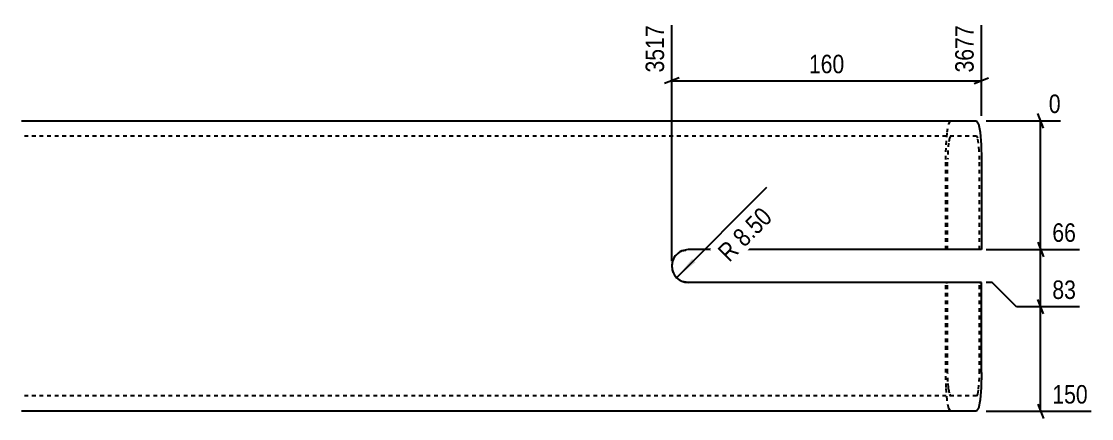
# Model space of a CAD drawing. Header units: millimetres. Extents: x 8 to 13349, y 5 to 267.
# Drawn here: x 12797 to 13349, y 8 to 213 of the extents above; entities that cross this region are included whole.
import ezdxf

# ---------------------------------------------------------------- set-up
doc = ezdxf.new("R2010")
doc.units = ezdxf.units.MM
doc.linetypes.add('DXK_LINE_DOT2', pattern=[3.9198, 1.9599, -1.9599])
doc.layers.add('MÅLSÆTNING', color=7, linetype='Continuous')
doc.layers.add('STÅL', color=7, linetype='Continuous')
doc.styles.add('Arial Narrow', font='ARIALN.TTF', dxfattribs={"height": 0.2})

msp = doc.modelspace()

# ---------------------------------------------------------------- hatches: boundary and pattern name
at = {"layer": 'MÅLSÆTNING', "linetype": 'Continuous'}
msp.add_hatch(color=7, dxfattribs=at).paths.add_polyline_path([(13144.81, 88.19), (13135.09, 80.24), (13143.04, 89.96)])

# ---------------------------------------------------------------- linework, layer by layer
at = {"layer": 'MÅLSÆTNING', "color": 7, "linetype": 'Continuous'}
for p, q in [((13132.6, 88.75), (13132.6, 210.53)), ((13292.52, 163.75), (13292.52, 210.53)), ((13136.35, 183.41), (13128.85, 180.41)), ((13288.77, 180.41), (13296.27, 183.41)), ((13132.6, 181.91), (13292.52, 181.91)), ((13295.02, 161.25), (13333.44, 161.25)), ((13324.6, 157.5), (13321.6, 165)), ((13323.1, 94.75), (13323.1, 161.25)), ((13135.09, 80.24), (13181.74, 126.9)), ((13295.02, 94.75), (13343.18, 94.75)), ((13295.02, 94.75), (13343.18, 94.75)), ((13321.6, 98.5), (13324.6, 91)), ((13321.6, 98.5), (13324.6, 91)), ((13323.1, 65.25), (13323.1, 94.75)), ((13298.1, 77.75), (13295.02, 77.75)), ((13298.1, 77.75), (13295.02, 77.75)), ((13310.6, 65.25), (13298.1, 77.75)), ((13310.6, 65.25), (13298.1, 77.75)), ((13324.6, 61.5), (13321.6, 69)), ((13343.18, 65.25), (13310.6, 65.25)), ((13323.1, 11.25), (13323.1, 65.25)), ((13295.02, 11.25), (13349.27, 11.25)), ((13321.6, 15), (13324.6, 7.5))]:
    msp.add_line(p, q, dxfattribs=at)
msp.add_arc((13141.1, 86.25), 8.5, 180, 270, dxfattribs=at)
at = {"layer": 'STÅL', "color": 2, "linetype": 'Continuous'}
for p, q in [((12796.6, 161.25), (13290.06, 161.25)), ((13290.06, 161.25), (13291, 159.73)), ((13291, 159.73), (13291.8, 155.39)), ((13291.8, 155.39), (13292.33, 148.9)), ((13292.33, 148.9), (13292.52, 141.25)), ((13292.52, 141.25), (13292.52, 94.75)), ((13141.1, 94.75), (13137.84, 94.1)), ((13292.52, 94.75), (13141.1, 94.75)), ((13137.84, 78.4), (13141.1, 77.75)), ((13292.52, 77.75), (13141.1, 77.75)), ((13292.52, 31.25), (13292.52, 77.75)), ((13292.52, 31.25), (13292.33, 23.6)), ((13292.33, 23.6), (13291.8, 17.11)), ((13291.8, 17.11), (13291, 12.77)), ((13290.06, 11.25), (12796.6, 11.25)), ((13291, 12.77), (13290.06, 11.25))]:
    msp.add_line(p, q, dxfattribs=at)
at = {"layer": 'STÅL', "color": 7, "linetype": 'DXK_LINE_DOT2'}
for p, q in [((13275.62, 159.73), (13276.56, 161.25)), ((13274.29, 148.9), (13274.82, 155.39)), ((13274.82, 155.39), (13275.62, 159.73)), ((13290.06, 153.25), (12796.6, 153.25)), ((13275.51, 149.74), (13275.2, 145.84)), ((13275.99, 152.34), (13275.51, 149.74)), ((13276.56, 153.25), (13275.99, 152.34)), ((13290.63, 152.34), (13290.06, 153.25)), ((13291.1, 149.74), (13290.63, 152.34)), ((13291.42, 145.84), (13291.1, 149.74)), ((13274.1, 141.25), (13274.29, 148.9)), ((13275.2, 145.84), (13275.08, 141.25)), ((13291.54, 141.25), (13291.42, 145.84)), ((13274.1, 94.75), (13274.1, 141.25)), ((13275.08, 94.75), (13275.08, 141.25)), ((13291.54, 94.75), (13291.54, 141.25)), ((13137.84, 94.1), (13141.1, 94.75)), ((13141.1, 77.75), (13137.84, 78.4)), ((13274.1, 31.25), (13274.1, 77.75)), ((13274.1, 77.75), (13275.08, 77.75)), ((13275.08, 31.25), (13275.08, 77.75)), ((13291.54, 31.25), (13291.54, 77.75)), ((13291.54, 77.75), (13292.52, 77.75)), ((13274.29, 23.6), (13274.1, 31.25)), ((13275.2, 26.66), (13275.08, 31.25)), ((13291.42, 26.66), (13291.54, 31.25)), ((13274.82, 17.11), (13274.29, 23.6)), ((13275.45, 23.6), (13275.2, 26.66)), ((13275.51, 22.76), (13275.45, 23.6)), ((13275.51, 22.76), (13275.99, 20.16)), ((13290.63, 20.16), (13291.1, 22.76)), ((13291.1, 22.76), (13291.42, 26.66)), ((13290.06, 19.25), (12796.6, 19.25)), ((13275.62, 12.77), (13274.82, 17.11)), ((13275.99, 20.16), (13276.56, 19.25)), ((13290.06, 19.25), (13290.63, 20.16)), ((13276.56, 11.25), (13275.62, 12.77))]:
    msp.add_line(p, q, dxfattribs=at)
at = {"layer": 'STÅL', "color": 2, "linetype": 'Continuous'}
msp.add_arc((13141.1, 86.25), 8.5, 112.5, 247.5, dxfattribs=at)
at = {"layer": 'STÅL', "color": 7, "linetype": 'DXK_LINE_DOT2'}
msp.add_arc((13141.1, 86.25), 8.5, 112.5, 247.5, dxfattribs=at)

# ---------------------------------------------------------------- next in the draw order: wipeouts: each hides what was drawn before it
at = {"color": 0, "linetype": 'Continuous'}
for points in [[(13130.6, 212.53), (13116.6, 212.53), (13116.6, 184.16), (13130.6, 184.16)], [(13290.52, 212.53), (13276.52, 212.53), (13276.52, 184.16), (13290.52, 184.16)], [(13335.44, 163.25), (13335.44, 177.25), (13325.35, 177.25), (13325.35, 163.25)], [(13343.36, 96.75), (13343.36, 110.75), (13327.17, 110.75), (13327.17, 96.75)], [(13343.36, 67.25), (13343.36, 81.25), (13327.17, 81.25), (13327.17, 67.25)], [(13349.45, 13.25), (13349.45, 27.25), (13327.17, 27.25), (13327.17, 13.25)]]:
    msp.add_wipeout(points, dxfattribs=at).dxf.layer = 'MÅLSÆTNING'
at = {"color": 0}
for points in [[(13223.7, 183.78), (13223.7, 197.78), (13201.42, 197.78), (13201.42, 183.78)], [(13187.97, 110.67), (13178.07, 120.57), (13152.41, 94.91), (13162.31, 85.02)]]:
    msp.add_wipeout(points, dxfattribs=at).dxf.layer = 'MÅLSÆTNING'

# ---------------------------------------------------------------- next in the draw order: linework, layer by layer
at = {"layer": 'MÅLSÆTNING', "color": 7, "linetype": 'Continuous'}
for p, q in [((13324.6, 61.5), (13321.6, 69)), ((13343.18, 65.25), (13310.6, 65.25))]:
    msp.add_line(p, q, dxfattribs=at)

# ---------------------------------------------------------------- next in the draw order: texts
at = {"layer": 'MÅLSÆTNING', "color": 3, "linetype": 'Continuous', "style": 'Arial Narrow'}
for s, p in [('3517', (13128.6, 186.16)), ('3677', (13288.52, 186.16))]:
    msp.add_text(s, height=9.544, rotation=90.0002, dxfattribs=at).set_placement(p)
at = {"layer": 'MÅLSÆTNING', "color": 3, "style": 'Arial Narrow'}
msp.add_text('160', height=9.544, dxfattribs=at).set_placement((13203.42, 185.78))
at = {"layer": 'MÅLSÆTNING', "color": 3, "linetype": 'Continuous', "style": 'Arial Narrow'}
for s, height, p in [('0', 9.54, (13327.35, 165.25)), ('66', 9.544, (13329.17, 98.75)), ('83', 9.544, (13329.17, 69.25)), ('150', 9.544, (13329.17, 15.25))]:
    msp.add_text(s, height=height, dxfattribs=at).set_placement(p)
at = {"layer": 'MÅLSÆTNING', "color": 3, "style": 'Arial Narrow'}
msp.add_text('R 8.50', height=9.544, rotation=45.0001, dxfattribs=at).set_placement((13162.31, 87.84))

doc.saveas('drawing.dxf')
